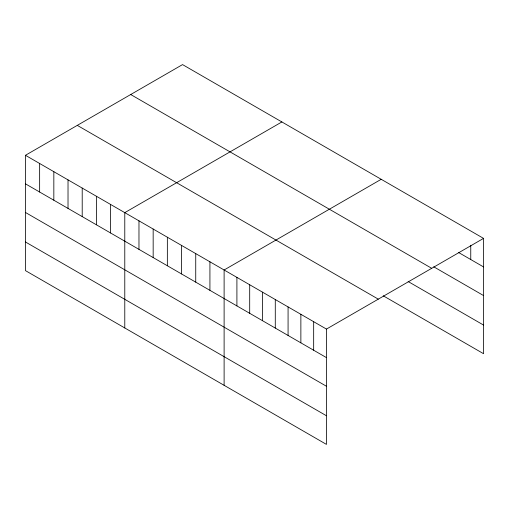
<?xml version="1.0" encoding="UTF-8"?>
<svg xmlns="http://www.w3.org/2000/svg" width="509" height="509" viewBox="0 0 509 509"><rect width="100%" height="100%" fill="white"/><g stroke="black" fill="none" stroke-linecap="round" stroke-linejoin="round"><path stroke-width="0.76" d="M25.45 155.296L326.454 329.081L326.454 444.402L25.45 270.616L25.45 155.296L182.546 64.598L483.55 238.384L483.55 353.704L383.226 295.786M281.878 121.944L124.781 212.641L124.781 327.968M381.209 179.295L224.113 269.993L224.113 385.319M326.454 329.081L483.55 238.384M458.641 252.534L483.55 266.92M433.725 266.792L483.55 295.557M130.705 94.528L431.708 268.313M408.142 281.528L483.55 325.066M77.292 125.367L378.295 299.146M25.45 183.832L326.454 357.617M25.45 212.469L326.454 386.255M25.45 241.979L326.454 415.764M470.755 245.262L470.755 259.533M313.665 321.694L313.665 350.23M300.87 314.308L300.87 342.843M288.075 306.921L288.075 335.456M275.286 299.534L275.286 328.07M262.491 292.147L262.491 320.689M249.696 284.766L249.696 313.302M236.908 277.38L236.908 305.915M209.924 261.798L209.924 290.334M195.736 253.609L195.736 282.145M181.541 245.414L181.541 273.95M167.353 237.219L167.353 265.762M153.164 229.031L153.164 257.567M138.97 220.836L138.97 249.372M110.593 204.453L110.593 232.988M96.398 196.258L96.398 224.793M82.21 188.063L82.21 216.605M68.021 179.874L68.021 208.41M53.833 171.679L53.833 200.215M39.638 163.484L39.638 192.027"/></g></svg>
